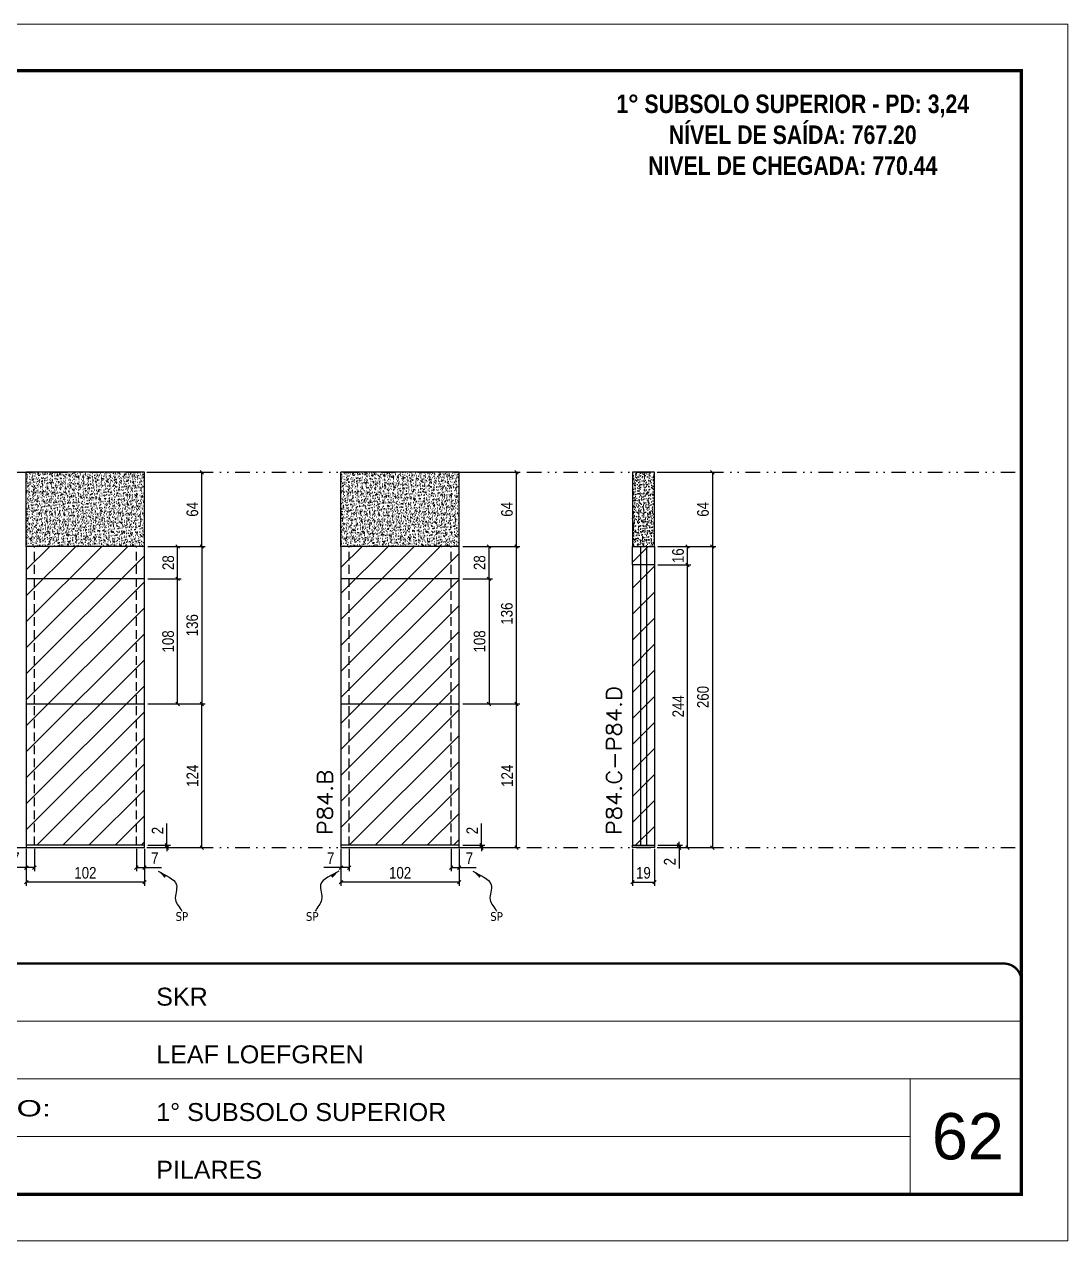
# Model space of a CAD drawing. Extents: x 14400 to 27878, y -21631 to 6985.
# Drawn here: x 16583 to 17483, y -11294 to -10244 of the extents above; entities that cross this region are included whole.
import ezdxf

# ---------------------------------------------------------------- set-up
doc = ezdxf.new("R2010")
doc.units = 0
for name, pattern in [('CONTINUO', [0]), ('DASHED', [0.75, 0.5, -0.25]), ('DIVIDE2', [0.625, 0.25, -0.125, 0, -0.125, 0, -0.125]), ('HIDDEN', [0.375, 0.25, -0.125])]:
    doc.linetypes.add(name, pattern=pattern)
for name, color, linetype, lineweight in [('CARIMBO', 255, 'Continuous', 9), ('Folhas', 255, 'Continuous', 9), ('Hachura', 251, 'Continuous', 9), ('SARRAFO DE PRESSAO', 251, 'DASHED', 9), ('Texto Seção', 7, 'Continuous', 15)]:
    doc.layers.add(name, color=color, linetype=linetype, lineweight=lineweight)
for name, color, linetype in [('COTA', 241, 'Continuous'), ('NOMENCLATURA', 7, 'Continuous'), ('Nível', 160, 'Continuous'), ('Painéis', 200, 'Continuous'), ('SARR_2.2x7', 40, 'Continuous'), ('Sarrafo de Pressão', 42, 'HIDDEN'), ('texto', 7, 'Continuous')]:
    doc.layers.add(name, color=color, linetype=linetype)
doc.styles.add('ARIAL', font='arial.ttf')
doc.styles.add('COTA TECNICA', font='techl___.ttf', dxfattribs={"height": 10})
doc.styles.add('COTA TECNICA-50', font='techl___.ttf', dxfattribs={"height": 10})
doc.styles.add('REGUA-120', font='ROMANS.shx', dxfattribs={"height": 15})
doc.styles.add('ROMANC', font='techb___.ttf', dxfattribs={"height": 2.5})
doc.styles.get("Standard").update_dxf_attribs({"font": 'arial.ttf'})
doc.styles.add('Tecnologia', font='')
doc.styles.get('Tecnologia').set_extended_font_data('Forgotten Futurist')
doc.dimstyles.new('COTA PAINEL-50', dxfattribs={"dimtxt": 10, "dimasz": 3, "dimexe": 3, "dimexo": 3, "dimgap": 3, "dimtad": 1, "dimdec": 1, "dimzin": 12, "dimdsep": 46, "dimtxsty": 'COTA TECNICA-50', "dimblk1": 'OBLIQUE', "dimblk2": 'OBLIQUE', "dimsah": 1, "dimcen": 0.9, "dimclrd": 4, "dimclre": 4, "dimclrt": 240, "dimadec": 1, "dimazin": 3, "dimtfac": 1, "dimtdec": 1, "dimtmove": 0, "dimatfit": 3, "dimfxl": 1, "dimtolj": 1, "dimtzin": 12, "dimarcsym": 0})
doc.dimstyles.new('PAINEL', dxfattribs={"dimtxt": 10, "dimasz": 3, "dimexe": 3, "dimexo": 3, "dimgap": 3, "dimtad": 1, "dimdec": 1, "dimzin": 12, "dimdsep": 46, "dimtxsty": 'COTA TECNICA', "dimblk1": 'OBLIQUE', "dimblk2": 'OBLIQUE', "dimsah": 1, "dimcen": 0.9, "dimclrd": 4, "dimclre": 4, "dimclrt": 240, "dimadec": 1, "dimazin": 3, "dimtfac": 1, "dimtdec": 1, "dimtmove": 0, "dimatfit": 3, "dimfxl": 1, "dimtolj": 1, "dimtzin": 12, "dimarcsym": 0})
doc.dimstyles.get("Standard").update_dxf_attribs({"dimtxt": 0.18, "dimasz": 0.18, "dimexe": 0.18, "dimexo": 0.0625, "dimgap": 0.09, "dimtad": 0, "dimtih": 1, "dimtoh": 1, "dimdec": 4, "dimzin": 0, "dimdsep": 46, "dimtxsty": 'Standard', "dimcen": 0.09, "dimadec": 0, "dimazin": 0, "dimtfac": 1, "dimtdec": 4, "dimtofl": 0, "dimtmove": 0, "dimatfit": 3, "dimfxl": 1, "dimtolj": 1, "dimtzin": 0, "dimarcsym": 0})

# ---------------------------------------------------------------- blocks, each defined once
blk = doc.blocks.new('9999999999')
at = {"color": 30, "linetype": 'CONTINUO'}
for p, q in [((98564.6, 34379.6), (99584, 34379.6)), ((98564.6, 34329.8), (99488, 34329.8)), ((99584, 34329.8), (99488, 34329.8)), ((99488, 34329.8), (99488, 34230.2)), ((98564.6, 34280), (99488, 34280))]:
    blk.add_line(p, q, dxfattribs=at)
at = {"color": 30, "linetype": 'CONTINUO', "const_width": 2}
blk.add_lwpolyline([(99584, 34230.2), (99584, 34414.4, 0.414214), (99569, 34429.4), (98229, 34429.4, 0.414214), (98214, 34414.4), (98214, 34245.2, 0.414214), (98229, 34230.2), (99584, 34230.2)], format="xyb", dxfattribs=at)
at = {"layer": 'Folhas'}
blk.add_lwpolyline([(98139, 34190.2), (99624, 34190.2), (99624, 35240.2), (98139, 35240.2)], close=True, dxfattribs=at)
at = {"layer": 'Folhas', "color": 30, "const_width": 3}
blk.add_lwpolyline([(98214, 34230.2), (99584, 34230.2), (99584, 35200.2), (98214, 35200.2)], close=True, dxfattribs=at)
at = {"color": 7, "linetype": 'Continuous', "ltscale": 5, "style": 'ARIAL'}
for s, height, p in [('SKR', 15.48, (98837.7, 34393.1)), ('LEAF LOEFGREN', 15.483, (98837.7, 34343.3)), ('1° SUBSOLO SUPERIOR', 15.483, (98837.7, 34293.5)), ('PILARES', 15.48, (98837.7, 34243.7))]:
    blk.add_text(s, height=height, dxfattribs=at).set_placement(p)
at = {"layer": 'Folhas', "color": 7, "style": 'Tecnologia', "width": 1.5}
blk.add_text('PAVIMENTO:', height=14, dxfattribs=at).set_placement((98573.7, 34297.5))
blk = doc.blocks.new('_Oblique')
at = {"color": 0, "linetype": 'ByBlock', "lineweight": -2}
blk.add_line((-0.5, -0.5), (0.5, 0.5), dxfattribs=at)
blk = doc.blocks.new('*D1899')
at = {"layer": 'COTA', "color": 4, "lineweight": -2, "transparency": 16777216}
for p, q in [((16585.1, -10955.6), (16585.1, -10987.5)), ((16687.1, -10955.6), (16687.1, -10987.5)), ((16687.1, -10984.5), (16585.1, -10984.5))]:
    blk.add_line(p, q, dxfattribs=at)
at = {"layer": 'Defpoints', "color": 0, "transparency": 16777216}
for p in [(16585.1, -10952.6), (16687.1, -10952.6), (16585.1, -10984.5)]:
    blk.add_point(p, dxfattribs=at)
at = {"layer": 'COTA', "color": 4, "lineweight": -2, "transparency": 16777216, "xscale": 3, "yscale": 3, "zscale": 3, "rotation": 180}
blk.add_blockref('_Oblique', (16585.1, -10984.5), dxfattribs=at)
at = {"layer": 'COTA', "color": 4, "lineweight": -2, "transparency": 16777216, "xscale": 3, "yscale": 3, "zscale": 3}
blk.add_blockref('_Oblique', (16687.1, -10984.5), dxfattribs=at)
at = {"layer": 'COTA', "color": 240, "transparency": 16777216, "insert": (16636.1, -10976.4), "char_height": 10, "attachment_point": 5, "style": 'COTA TECNICA'}
blk.add_mtext('\\A1;102', dxfattribs=at)
blk = doc.blocks.new('*D1900')
at = {"layer": 'COTA', "color": 4, "lineweight": -2, "transparency": 16777216}
for p, q in [((16680.1, -10955.6), (16680.1, -10974.9)), ((16687.1, -10957.6), (16687.1, -10974.9)), ((16680.1, -10971.9), (16687.1, -10971.9)), ((16687.1, -10971.9), (16701.8, -10971.9))]:
    blk.add_line(p, q, dxfattribs=at)
at = {"layer": 'Defpoints', "color": 0, "transparency": 16777216}
for p in [(16680.1, -10952.6), (16687.1, -10954.6), (16687.1, -10971.9)]:
    blk.add_point(p, dxfattribs=at)
at = {"layer": 'COTA', "color": 4, "lineweight": -2, "transparency": 16777216, "xscale": 3, "yscale": 3, "zscale": 3, "rotation": 180}
blk.add_blockref('_Oblique', (16680.1, -10971.9), dxfattribs=at)
at = {"layer": 'COTA', "color": 4, "lineweight": -2, "transparency": 16777216, "xscale": 3, "yscale": 3, "zscale": 3}
blk.add_blockref('_Oblique', (16687.1, -10971.9), dxfattribs=at)
at = {"layer": 'COTA', "color": 240, "transparency": 16777216, "insert": (16696, -10963.8), "char_height": 10, "attachment_point": 5, "style": 'COTA TECNICA-50'}
blk.add_mtext('\\A1;7', dxfattribs=at)
blk = doc.blocks.new('*D1901')
at = {"layer": 'COTA', "color": 4, "lineweight": -2, "transparency": 16777216}
for p, q in [((16585.1, -10957.6), (16585.1, -10974.9)), ((16592.1, -10955.6), (16592.1, -10974.9)), ((16585.1, -10971.9), (16570.4, -10971.9)), ((16592.1, -10971.9), (16585.1, -10971.9))]:
    blk.add_line(p, q, dxfattribs=at)
at = {"layer": 'Defpoints', "color": 0, "transparency": 16777216}
for p in [(16585.1, -10954.6), (16592.1, -10952.6), (16585.1, -10971.9)]:
    blk.add_point(p, dxfattribs=at)
at = {"layer": 'COTA', "color": 4, "lineweight": -2, "transparency": 16777216, "xscale": 3, "yscale": 3, "zscale": 3, "rotation": 180}
blk.add_blockref('_Oblique', (16585.1, -10971.9), dxfattribs=at)
at = {"layer": 'COTA', "color": 4, "lineweight": -2, "transparency": 16777216, "xscale": 3, "yscale": 3, "zscale": 3}
blk.add_blockref('_Oblique', (16592.1, -10971.9), dxfattribs=at)
at = {"layer": 'COTA', "color": 240, "transparency": 16777216, "insert": (16576.2, -10963.8), "char_height": 10, "attachment_point": 5, "style": 'COTA TECNICA-50'}
blk.add_mtext('\\A1;7', dxfattribs=at)
blk = doc.blocks.new('*D1902')
at = {"layer": 'COTA', "color": 4, "lineweight": -2, "transparency": 16777216}
for p, q in [((16706.4, -10952.6), (16706.4, -10933.8)), ((16690.1, -10952.6), (16709.4, -10952.6)), ((16690.1, -10954.6), (16709.4, -10954.6)), ((16706.4, -10954.6), (16706.4, -10952.6)), ((16706.4, -10954.6), (16706.4, -10957.6))]:
    blk.add_line(p, q, dxfattribs=at)
at = {"layer": 'Defpoints', "color": 0, "transparency": 16777216}
for p in [(16687.1, -10952.6), (16687.1, -10954.6), (16706.4, -10954.6)]:
    blk.add_point(p, dxfattribs=at)
at = {"layer": 'COTA', "color": 4, "lineweight": -2, "transparency": 16777216, "xscale": 3, "yscale": 3, "zscale": 3}
for p, rotation in [((16706.4, -10952.6), 270), ((16706.4, -10954.6), 90)]:
    blk.add_blockref('_Oblique', p, dxfattribs=dict(at, rotation=rotation))
at = {"layer": 'COTA', "color": 240, "transparency": 16777216, "insert": (16698.4, -10939.9), "char_height": 10, "attachment_point": 5, "rotation": 90, "style": 'COTA TECNICA-50'}
blk.add_mtext('\\A1;2', dxfattribs=at)
blk = doc.blocks.new('*D1915')
at = {"layer": 'COTA', "color": 4, "lineweight": -2, "transparency": 16777216}
for p, q in [((16690.1, -10630.6), (16739.5, -10630.6)), ((16736.5, -10694.6), (16736.5, -10630.6)), ((16690.1, -10694.6), (16739.5, -10694.6))]:
    blk.add_line(p, q, dxfattribs=at)
at = {"layer": 'Defpoints', "color": 0, "transparency": 16777216}
for p in [(16687.1, -10630.6), (16736.5, -10630.6), (16687.1, -10694.6)]:
    blk.add_point(p, dxfattribs=at)
at = {"layer": 'COTA', "color": 4, "lineweight": -2, "transparency": 16777216, "xscale": 3, "yscale": 3, "zscale": 3}
for p, rotation in [((16736.5, -10630.6), 90), ((16736.5, -10694.6), 270)]:
    blk.add_blockref('_Oblique', p, dxfattribs=dict(at, rotation=rotation))
at = {"layer": 'COTA', "color": 240, "transparency": 16777216, "insert": (16728.4, -10662.6), "char_height": 10, "attachment_point": 5, "rotation": 90, "style": 'COTA TECNICA-50'}
blk.add_mtext('\\A1;64', dxfattribs=at)
blk = doc.blocks.new('*D1903')
at = {"layer": 'COTA', "color": 4, "lineweight": -2, "transparency": 16777216}
for p, q in [((16690.1, -10722.6), (16718.7, -10722.6)), ((16715.7, -10830.6), (16715.7, -10722.6)), ((16690.1, -10830.6), (16718.7, -10830.6))]:
    blk.add_line(p, q, dxfattribs=at)
at = {"layer": 'Defpoints', "color": 0, "transparency": 16777216}
for p in [(16687.1, -10722.6), (16715.7, -10722.6), (16687.1, -10830.6)]:
    blk.add_point(p, dxfattribs=at)
at = {"layer": 'COTA', "color": 4, "lineweight": -2, "transparency": 16777216, "xscale": 3, "yscale": 3, "zscale": 3}
for p, rotation in [((16715.7, -10722.6), 90), ((16715.7, -10830.6), 270)]:
    blk.add_blockref('_Oblique', p, dxfattribs=dict(at, rotation=rotation))
at = {"layer": 'COTA', "color": 240, "transparency": 16777216, "insert": (16707.5, -10776.6), "char_height": 10, "attachment_point": 5, "rotation": 90, "style": 'COTA TECNICA-50'}
blk.add_mtext('\\A1;108', dxfattribs=at)
blk = doc.blocks.new('*D1916')
at = {"layer": 'COTA', "color": 4, "linetype": 'ByBlock', "lineweight": -2, "transparency": 16777216}
for p, q in [((16690.1, -10830.6), (16739.5, -10830.6)), ((16736.5, -10954.6), (16736.5, -10830.6)), ((16690.1, -10954.6), (16739.5, -10954.6))]:
    blk.add_line(p, q, dxfattribs=at)
at = {"layer": 'Defpoints', "color": 0, "linetype": 'ByBlock', "transparency": 16777216}
for p in [(16687.1, -10830.6), (16736.5, -10830.6), (16687.1, -10954.6)]:
    blk.add_point(p, dxfattribs=at)
at = {"layer": 'COTA', "color": 4, "linetype": 'ByBlock', "lineweight": -2, "transparency": 16777216, "xscale": 3, "yscale": 3, "zscale": 3}
for p, rotation in [((16736.5, -10830.6), 90), ((16736.5, -10954.6), 270)]:
    blk.add_blockref('_Oblique', p, dxfattribs=dict(at, rotation=rotation))
at = {"layer": 'COTA', "color": 240, "linetype": 'ByBlock', "transparency": 16777216, "insert": (16728.4, -10892.6), "char_height": 10, "attachment_point": 5, "rotation": 90, "style": 'COTA TECNICA'}
blk.add_mtext('\\A1;124', dxfattribs=at)
blk = doc.blocks.new('*D1917')
at = {"layer": 'COTA', "color": 4, "linetype": 'ByBlock', "lineweight": -2, "transparency": 16777216}
for p, q in [((16690.1, -10830.6), (16739.5, -10830.6)), ((16736.5, -10954.6), (16736.5, -10830.6)), ((16690.1, -10954.6), (16739.5, -10954.6))]:
    blk.add_line(p, q, dxfattribs=at)
at = {"layer": 'Defpoints', "color": 0, "linetype": 'ByBlock', "transparency": 16777216}
for p in [(16687.1, -10830.6), (16736.5, -10830.6), (16687.1, -10954.6)]:
    blk.add_point(p, dxfattribs=at)
at = {"layer": 'COTA', "color": 4, "linetype": 'ByBlock', "lineweight": -2, "transparency": 16777216, "xscale": 3, "yscale": 3, "zscale": 3}
for p, rotation in [((16736.5, -10830.6), 90), ((16736.5, -10954.6), 270)]:
    blk.add_blockref('_Oblique', p, dxfattribs=dict(at, rotation=rotation))
at = {"layer": 'COTA', "color": 240, "linetype": 'ByBlock', "transparency": 16777216, "insert": (16728.4, -10892.6), "char_height": 10, "attachment_point": 5, "rotation": 90, "style": 'COTA TECNICA'}
blk.add_mtext('\\A1;124', dxfattribs=at)
blk = doc.blocks.new('*D1904')
at = {"layer": 'COTA', "color": 4, "lineweight": -2, "transparency": 16777216}
for p, q in [((16856.6, -10955.6), (16856.6, -10987.5)), ((16958.6, -10955.6), (16958.6, -10987.5)), ((16958.6, -10984.5), (16856.6, -10984.5))]:
    blk.add_line(p, q, dxfattribs=at)
at = {"layer": 'Defpoints', "color": 0, "transparency": 16777216}
for p in [(16856.6, -10952.6), (16958.6, -10952.6), (16856.6, -10984.5)]:
    blk.add_point(p, dxfattribs=at)
at = {"layer": 'COTA', "color": 4, "lineweight": -2, "transparency": 16777216, "xscale": 3, "yscale": 3, "zscale": 3, "rotation": 180}
blk.add_blockref('_Oblique', (16856.6, -10984.5), dxfattribs=at)
at = {"layer": 'COTA', "color": 4, "lineweight": -2, "transparency": 16777216, "xscale": 3, "yscale": 3, "zscale": 3}
blk.add_blockref('_Oblique', (16958.6, -10984.5), dxfattribs=at)
at = {"layer": 'COTA', "color": 240, "transparency": 16777216, "insert": (16907.6, -10976.4), "char_height": 10, "attachment_point": 5, "style": 'COTA TECNICA'}
blk.add_mtext('\\A1;102', dxfattribs=at)
blk = doc.blocks.new('*D1905')
at = {"layer": 'COTA', "color": 4, "lineweight": -2, "transparency": 16777216}
for p, q in [((16951.6, -10955.6), (16951.6, -10974.9)), ((16958.6, -10957.6), (16958.6, -10974.9)), ((16951.6, -10971.9), (16958.6, -10971.9)), ((16958.6, -10971.9), (16973.3, -10971.9))]:
    blk.add_line(p, q, dxfattribs=at)
at = {"layer": 'Defpoints', "color": 0, "transparency": 16777216}
for p in [(16951.6, -10952.6), (16958.6, -10954.6), (16958.6, -10971.9)]:
    blk.add_point(p, dxfattribs=at)
at = {"layer": 'COTA', "color": 4, "lineweight": -2, "transparency": 16777216, "xscale": 3, "yscale": 3, "zscale": 3, "rotation": 180}
blk.add_blockref('_Oblique', (16951.6, -10971.9), dxfattribs=at)
at = {"layer": 'COTA', "color": 4, "lineweight": -2, "transparency": 16777216, "xscale": 3, "yscale": 3, "zscale": 3}
blk.add_blockref('_Oblique', (16958.6, -10971.9), dxfattribs=at)
at = {"layer": 'COTA', "color": 240, "transparency": 16777216, "insert": (16967.4, -10963.8), "char_height": 10, "attachment_point": 5, "style": 'COTA TECNICA-50'}
blk.add_mtext('\\A1;7', dxfattribs=at)
blk = doc.blocks.new('*D1906')
at = {"layer": 'COTA', "color": 4, "lineweight": -2, "transparency": 16777216}
for p, q in [((16856.6, -10957.6), (16856.6, -10974.9)), ((16863.6, -10955.6), (16863.6, -10974.9)), ((16856.6, -10971.9), (16841.9, -10971.9)), ((16863.6, -10971.9), (16856.6, -10971.9))]:
    blk.add_line(p, q, dxfattribs=at)
at = {"layer": 'Defpoints', "color": 0, "transparency": 16777216}
for p in [(16856.6, -10954.6), (16863.6, -10952.6), (16856.6, -10971.9)]:
    blk.add_point(p, dxfattribs=at)
at = {"layer": 'COTA', "color": 4, "lineweight": -2, "transparency": 16777216, "xscale": 3, "yscale": 3, "zscale": 3, "rotation": 180}
blk.add_blockref('_Oblique', (16856.6, -10971.9), dxfattribs=at)
at = {"layer": 'COTA', "color": 4, "lineweight": -2, "transparency": 16777216, "xscale": 3, "yscale": 3, "zscale": 3}
blk.add_blockref('_Oblique', (16863.6, -10971.9), dxfattribs=at)
at = {"layer": 'COTA', "color": 240, "transparency": 16777216, "insert": (16847.7, -10963.8), "char_height": 10, "attachment_point": 5, "style": 'COTA TECNICA-50'}
blk.add_mtext('\\A1;7', dxfattribs=at)
blk = doc.blocks.new('*D1907')
at = {"layer": 'COTA', "color": 4, "lineweight": -2, "transparency": 16777216}
for p, q in [((16977.8, -10952.6), (16977.8, -10933.8)), ((16961.6, -10952.6), (16980.8, -10952.6)), ((16961.6, -10954.6), (16980.8, -10954.6)), ((16977.8, -10954.6), (16977.8, -10952.6)), ((16977.8, -10954.6), (16977.8, -10957.6))]:
    blk.add_line(p, q, dxfattribs=at)
at = {"layer": 'Defpoints', "color": 0, "transparency": 16777216}
for p in [(16958.6, -10952.6), (16958.6, -10954.6), (16977.8, -10954.6)]:
    blk.add_point(p, dxfattribs=at)
at = {"layer": 'COTA', "color": 4, "lineweight": -2, "transparency": 16777216, "xscale": 3, "yscale": 3, "zscale": 3}
for p, rotation in [((16977.8, -10952.6), 270), ((16977.8, -10954.6), 90)]:
    blk.add_blockref('_Oblique', p, dxfattribs=dict(at, rotation=rotation))
at = {"layer": 'COTA', "color": 240, "transparency": 16777216, "insert": (16969.8, -10939.9), "char_height": 10, "attachment_point": 5, "rotation": 90, "style": 'COTA TECNICA-50'}
blk.add_mtext('\\A1;2', dxfattribs=at)
blk = doc.blocks.new('*D1918')
at = {"layer": 'COTA', "color": 4, "lineweight": -2, "transparency": 16777216}
for p, q in [((16961.6, -10630.6), (17011, -10630.6)), ((17008, -10694.6), (17008, -10630.6)), ((16961.6, -10694.6), (17011, -10694.6))]:
    blk.add_line(p, q, dxfattribs=at)
at = {"layer": 'Defpoints', "color": 0, "transparency": 16777216}
for p in [(16958.6, -10630.6), (17008, -10630.6), (16958.6, -10694.6)]:
    blk.add_point(p, dxfattribs=at)
at = {"layer": 'COTA', "color": 4, "lineweight": -2, "transparency": 16777216, "xscale": 3, "yscale": 3, "zscale": 3}
for p, rotation in [((17008, -10630.6), 90), ((17008, -10694.6), 270)]:
    blk.add_blockref('_Oblique', p, dxfattribs=dict(at, rotation=rotation))
at = {"layer": 'COTA', "color": 240, "transparency": 16777216, "insert": (16999.8, -10662.6), "char_height": 10, "attachment_point": 5, "rotation": 90, "style": 'COTA TECNICA-50'}
blk.add_mtext('\\A1;64', dxfattribs=at)
blk = doc.blocks.new('*D1908')
at = {"layer": 'COTA', "color": 4, "lineweight": -2, "transparency": 16777216}
for p, q in [((16961.6, -10694.6), (17011, -10694.6)), ((17008, -10830.6), (17008, -10694.6)), ((16961.6, -10830.6), (17011, -10830.6))]:
    blk.add_line(p, q, dxfattribs=at)
at = {"layer": 'Defpoints', "color": 0, "transparency": 16777216}
for p in [(16958.6, -10694.6), (17008, -10694.6), (16958.6, -10830.6)]:
    blk.add_point(p, dxfattribs=at)
at = {"layer": 'COTA', "color": 4, "lineweight": -2, "transparency": 16777216, "xscale": 3, "yscale": 3, "zscale": 3}
for p, rotation in [((17008, -10694.6), 90), ((17008, -10830.6), 270)]:
    blk.add_blockref('_Oblique', p, dxfattribs=dict(at, rotation=rotation))
at = {"layer": 'COTA', "color": 240, "transparency": 16777216, "insert": (16999.7, -10752.6), "char_height": 10, "attachment_point": 5, "rotation": 90, "style": 'COTA TECNICA-50'}
blk.add_mtext('\\A1;136', dxfattribs=at)
blk = doc.blocks.new('*D1919')
at = {"layer": 'COTA', "color": 4, "linetype": 'ByBlock', "lineweight": -2, "transparency": 16777216}
for p, q in [((16961.6, -10830.6), (17011, -10830.6)), ((17008, -10954.6), (17008, -10830.6)), ((16961.6, -10954.6), (17011, -10954.6))]:
    blk.add_line(p, q, dxfattribs=at)
at = {"layer": 'Defpoints', "color": 0, "linetype": 'ByBlock', "transparency": 16777216}
for p in [(16958.6, -10830.6), (17008, -10830.6), (16958.6, -10954.6)]:
    blk.add_point(p, dxfattribs=at)
at = {"layer": 'COTA', "color": 4, "linetype": 'ByBlock', "lineweight": -2, "transparency": 16777216, "xscale": 3, "yscale": 3, "zscale": 3}
for p, rotation in [((17008, -10830.6), 90), ((17008, -10954.6), 270)]:
    blk.add_blockref('_Oblique', p, dxfattribs=dict(at, rotation=rotation))
at = {"layer": 'COTA', "color": 240, "linetype": 'ByBlock', "transparency": 16777216, "insert": (16999.9, -10892.6), "char_height": 10, "attachment_point": 5, "rotation": 90, "style": 'COTA TECNICA'}
blk.add_mtext('\\A1;124', dxfattribs=at)
blk = doc.blocks.new('*D1920')
at = {"layer": 'COTA', "color": 4, "linetype": 'ByBlock', "lineweight": -2, "transparency": 16777216}
for p, q in [((16961.6, -10830.6), (17011, -10830.6)), ((17008, -10954.6), (17008, -10830.6)), ((16961.6, -10954.6), (17011, -10954.6))]:
    blk.add_line(p, q, dxfattribs=at)
at = {"layer": 'Defpoints', "color": 0, "linetype": 'ByBlock', "transparency": 16777216}
for p in [(16958.6, -10830.6), (17008, -10830.6), (16958.6, -10954.6)]:
    blk.add_point(p, dxfattribs=at)
at = {"layer": 'COTA', "color": 4, "linetype": 'ByBlock', "lineweight": -2, "transparency": 16777216, "xscale": 3, "yscale": 3, "zscale": 3}
for p, rotation in [((17008, -10830.6), 90), ((17008, -10954.6), 270)]:
    blk.add_blockref('_Oblique', p, dxfattribs=dict(at, rotation=rotation))
at = {"layer": 'COTA', "color": 240, "linetype": 'ByBlock', "transparency": 16777216, "insert": (16999.9, -10892.6), "char_height": 10, "attachment_point": 5, "rotation": 90, "style": 'COTA TECNICA'}
blk.add_mtext('\\A1;124', dxfattribs=at)
blk = doc.blocks.new('*D1909')
at = {"layer": 'COTA', "color": 4, "lineweight": -2, "transparency": 16777216}
for p, q in [((17108, -10955.6), (17108, -10987.5)), ((17127, -10955.6), (17127, -10987.5)), ((17108, -10984.5), (17127, -10984.5))]:
    blk.add_line(p, q, dxfattribs=at)
at = {"layer": 'Defpoints', "color": 0, "transparency": 16777216}
for p in [(17108, -10952.6), (17127, -10952.6), (17127, -10984.5)]:
    blk.add_point(p, dxfattribs=at)
at = {"layer": 'COTA', "color": 4, "lineweight": -2, "transparency": 16777216, "xscale": 3, "yscale": 3, "zscale": 3, "rotation": 180}
blk.add_blockref('_Oblique', (17108, -10984.5), dxfattribs=at)
at = {"layer": 'COTA', "color": 4, "lineweight": -2, "transparency": 16777216, "xscale": 3, "yscale": 3, "zscale": 3}
blk.add_blockref('_Oblique', (17127, -10984.5), dxfattribs=at)
at = {"layer": 'COTA', "color": 240, "transparency": 16777216, "insert": (17117.5, -10976.4), "char_height": 10, "attachment_point": 5, "style": 'COTA TECNICA'}
blk.add_mtext('\\A1;19', dxfattribs=at)
blk = doc.blocks.new('*D1910')
at = {"layer": 'COTA', "color": 4, "lineweight": -2, "transparency": 16777216}
for p, q in [((17148.2, -10952.6), (17148.2, -10949.6)), ((17130, -10952.6), (17151.2, -10952.6)), ((17130, -10954.6), (17151.2, -10954.6)), ((17148.2, -10952.6), (17148.2, -10954.6)), ((17148.2, -10954.6), (17148.2, -10972.7))]:
    blk.add_line(p, q, dxfattribs=at)
at = {"layer": 'Defpoints', "color": 0, "transparency": 16777216}
for p in [(17127, -10952.6), (17127, -10954.6), (17148.2, -10952.6)]:
    blk.add_point(p, dxfattribs=at)
at = {"layer": 'COTA', "color": 4, "lineweight": -2, "transparency": 16777216, "xscale": 3, "yscale": 3, "zscale": 3}
for p, rotation in [((17148.2, -10952.6), 270), ((17148.2, -10954.6), 90)]:
    blk.add_blockref('_Oblique', p, dxfattribs=dict(at, rotation=rotation))
at = {"layer": 'COTA', "color": 240, "transparency": 16777216, "insert": (17140.2, -10966.7), "char_height": 10, "attachment_point": 5, "rotation": 90, "style": 'COTA TECNICA-50'}
blk.add_mtext('\\A1;2', dxfattribs=at)
blk = doc.blocks.new('*D1921')
at = {"layer": 'COTA', "color": 4, "linetype": 'ByBlock', "lineweight": -2, "transparency": 16777216}
for p, q in [((17130, -10630.6), (17180, -10630.6)), ((17177, -10630.6), (17177, -10694.6)), ((17130, -10694.6), (17180, -10694.6))]:
    blk.add_line(p, q, dxfattribs=at)
at = {"layer": 'Defpoints', "color": 0, "linetype": 'ByBlock', "transparency": 16777216}
for p in [(17127, -10630.6), (17127, -10694.6), (17177, -10694.6)]:
    blk.add_point(p, dxfattribs=at)
at = {"layer": 'COTA', "color": 4, "linetype": 'ByBlock', "lineweight": -2, "transparency": 16777216, "xscale": 3, "yscale": 3, "zscale": 3}
for p, rotation in [((17177, -10630.6), 90), ((17177, -10694.6), 270)]:
    blk.add_blockref('_Oblique', p, dxfattribs=dict(at, rotation=rotation))
at = {"layer": 'COTA', "color": 240, "linetype": 'ByBlock', "transparency": 16777216, "insert": (17168.9, -10662.6), "char_height": 10, "attachment_point": 5, "rotation": 90, "style": 'COTA TECNICA'}
blk.add_mtext('\\A1;64', dxfattribs=at)
blk = doc.blocks.new('*D1911')
at = {"layer": 'COTA', "color": 4, "lineweight": -2, "transparency": 16777216}
for p, q in [((17130, -10710.6), (17158.5, -10710.6)), ((17155.5, -10954.6), (17155.5, -10710.6)), ((17130, -10954.6), (17158.5, -10954.6))]:
    blk.add_line(p, q, dxfattribs=at)
at = {"layer": 'Defpoints', "color": 0, "transparency": 16777216}
for p in [(17127, -10710.6), (17155.5, -10710.6), (17127, -10954.6)]:
    blk.add_point(p, dxfattribs=at)
at = {"layer": 'COTA', "color": 4, "lineweight": -2, "transparency": 16777216, "xscale": 3, "yscale": 3, "zscale": 3}
for p, rotation in [((17155.5, -10710.6), 90), ((17155.5, -10954.6), 270)]:
    blk.add_blockref('_Oblique', p, dxfattribs=dict(at, rotation=rotation))
at = {"layer": 'COTA', "color": 240, "transparency": 16777216, "insert": (17147.5, -10832.6), "char_height": 10, "attachment_point": 5, "rotation": 90, "style": 'COTA TECNICA-50'}
blk.add_mtext('\\A1;244', dxfattribs=at)
blk = doc.blocks.new('*D1922')
at = {"layer": 'COTA', "color": 4, "lineweight": -2, "transparency": 16777216}
for p, q in [((16690.1, -10694.6), (16718.7, -10694.6)), ((16715.7, -10722.6), (16715.7, -10694.6)), ((16690.1, -10722.6), (16718.7, -10722.6))]:
    blk.add_line(p, q, dxfattribs=at)
at = {"layer": 'Defpoints', "color": 0, "transparency": 16777216}
for p in [(16687.1, -10694.6), (16715.7, -10694.6), (16687.1, -10722.6)]:
    blk.add_point(p, dxfattribs=at)
at = {"layer": 'COTA', "color": 4, "lineweight": -2, "transparency": 16777216, "xscale": 3, "yscale": 3, "zscale": 3}
for p, rotation in [((16715.7, -10694.6), 90), ((16715.7, -10722.6), 270)]:
    blk.add_blockref('_Oblique', p, dxfattribs=dict(at, rotation=rotation))
at = {"layer": 'COTA', "color": 240, "transparency": 16777216, "insert": (16707.6, -10708.6), "char_height": 10, "attachment_point": 5, "rotation": 90, "style": 'COTA TECNICA'}
blk.add_mtext('\\A1;28', dxfattribs=at)
blk = doc.blocks.new('*D1923')
at = {"layer": 'COTA', "color": 4, "lineweight": -2, "transparency": 16777216}
for p, q in [((16961.6, -10722.6), (16987.3, -10722.6)), ((16984.3, -10722.6), (16984.3, -10830.6)), ((16961.6, -10830.6), (16987.3, -10830.6))]:
    blk.add_line(p, q, dxfattribs=at)
at = {"layer": 'Defpoints', "color": 0, "transparency": 16777216}
for p in [(16958.6, -10722.6), (16958.6, -10830.6), (16984.3, -10830.6)]:
    blk.add_point(p, dxfattribs=at)
at = {"layer": 'COTA', "color": 4, "lineweight": -2, "transparency": 16777216, "xscale": 3, "yscale": 3, "zscale": 3}
for p, rotation in [((16984.3, -10722.6), 90), ((16984.3, -10830.6), 270)]:
    blk.add_blockref('_Oblique', p, dxfattribs=dict(at, rotation=rotation))
at = {"layer": 'COTA', "color": 240, "transparency": 16777216, "insert": (16976.2, -10776.6), "char_height": 10, "attachment_point": 5, "rotation": 90, "style": 'COTA TECNICA'}
blk.add_mtext('\\A1;108', dxfattribs=at)
blk = doc.blocks.new('*D1924')
at = {"layer": 'COTA', "color": 4, "lineweight": -2, "transparency": 16777216}
for p, q in [((16961.6, -10694.6), (16987.3, -10694.6)), ((16984.3, -10722.6), (16984.3, -10694.6)), ((16961.6, -10722.6), (16987.3, -10722.6))]:
    blk.add_line(p, q, dxfattribs=at)
at = {"layer": 'Defpoints', "color": 0, "transparency": 16777216}
for p in [(16958.6, -10694.6), (16984.3, -10694.6), (16958.6, -10722.6)]:
    blk.add_point(p, dxfattribs=at)
at = {"layer": 'COTA', "color": 4, "lineweight": -2, "transparency": 16777216, "xscale": 3, "yscale": 3, "zscale": 3}
for p, rotation in [((16984.3, -10694.6), 90), ((16984.3, -10722.6), 270)]:
    blk.add_blockref('_Oblique', p, dxfattribs=dict(at, rotation=rotation))
at = {"layer": 'COTA', "color": 240, "transparency": 16777216, "insert": (16976.2, -10708.6), "char_height": 10, "attachment_point": 5, "rotation": 90, "style": 'COTA TECNICA'}
blk.add_mtext('\\A1;28', dxfattribs=at)
blk = doc.blocks.new('*D1912')
at = {"layer": 'COTA', "color": 4, "lineweight": -2, "transparency": 16777216}
for p, q in [((17130, -10694.6), (17158.5, -10694.6)), ((17155.5, -10710.6), (17155.5, -10694.6)), ((17130, -10710.6), (17158.5, -10710.6))]:
    blk.add_line(p, q, dxfattribs=at)
at = {"layer": 'Defpoints', "color": 0, "transparency": 16777216}
for p in [(17127, -10694.6), (17155.5, -10694.6), (17127, -10710.6)]:
    blk.add_point(p, dxfattribs=at)
at = {"layer": 'COTA', "color": 4, "lineweight": -2, "transparency": 16777216, "xscale": 3, "yscale": 3, "zscale": 3}
for p, rotation in [((17155.5, -10694.6), 90), ((17155.5, -10710.6), 270)]:
    blk.add_blockref('_Oblique', p, dxfattribs=dict(at, rotation=rotation))
at = {"layer": 'COTA', "color": 240, "transparency": 16777216, "insert": (17147.4, -10702.6), "char_height": 10, "attachment_point": 5, "rotation": 90, "style": 'COTA TECNICA'}
blk.add_mtext('\\A1;16', dxfattribs=at)
blk = doc.blocks.new('*D1913')
at = {"layer": 'COTA', "color": 4, "lineweight": -2, "transparency": 16777216}
for p, q in [((17130, -10694.6), (17180, -10694.6)), ((17177, -10694.6), (17177, -10954.6)), ((17130, -10954.6), (17180, -10954.6))]:
    blk.add_line(p, q, dxfattribs=at)
at = {"layer": 'Defpoints', "color": 0, "transparency": 16777216}
for p in [(17127, -10694.6), (17127, -10954.6), (17177, -10954.6)]:
    blk.add_point(p, dxfattribs=at)
at = {"layer": 'COTA', "color": 4, "lineweight": -2, "transparency": 16777216, "xscale": 3, "yscale": 3, "zscale": 3}
for p, rotation in [((17177, -10694.6), 90), ((17177, -10954.6), 270)]:
    blk.add_blockref('_Oblique', p, dxfattribs=dict(at, rotation=rotation))
at = {"layer": 'COTA', "color": 240, "transparency": 16777216, "insert": (17168.9, -10824.6), "char_height": 10, "attachment_point": 5, "rotation": 90, "style": 'COTA TECNICA'}
blk.add_mtext('\\A1;260', dxfattribs=at)
blk = doc.blocks.new('*D2230')
at = {"layer": 'COTA', "color": 4, "lineweight": -2, "transparency": 16777216}
for p, q in [((16690.1, -10694.6), (16739.5, -10694.6)), ((16736.5, -10694.6), (16736.5, -10830.6)), ((16690.1, -10830.6), (16739.5, -10830.6))]:
    blk.add_line(p, q, dxfattribs=at)
at = {"layer": 'Defpoints', "color": 0, "transparency": 16777216}
for p in [(16687.1, -10694.6), (16687.1, -10830.6), (16736.5, -10830.6)]:
    blk.add_point(p, dxfattribs=at)
at = {"layer": 'COTA', "color": 4, "lineweight": -2, "transparency": 16777216, "xscale": 3, "yscale": 3, "zscale": 3}
for p, rotation in [((16736.5, -10694.6), 90), ((16736.5, -10830.6), 270)]:
    blk.add_blockref('_Oblique', p, dxfattribs=dict(at, rotation=rotation))
at = {"layer": 'COTA', "color": 240, "transparency": 16777216, "insert": (16728.3, -10762.6), "char_height": 10, "attachment_point": 5, "rotation": 90, "style": 'COTA TECNICA'}
blk.add_mtext('\\A1;136', dxfattribs=at)

msp = doc.modelspace()

# ---------------------------------------------------------------- hatches: boundary and pattern name
at = {"layer": 'COTA', "linetype": 'ByBlock'}
h = msp.add_hatch(dxfattribs=at)
h.set_pattern_fill('AR-CONC', color=256, scale=0.03)
h.set_pattern_definition([(50, (11143.0234, -21681.059), (5.46554, -0.4781726), [0.5715, -6.2865]), (355, (11143.0234, -21681.059), (-1.0573026, 5.7317054), [0.4572, -5.0292175]), (100.451445, (11143.479, -21681.0986), (4.4082374, 5.2535326), [0.4857003, -5.3427073]), (46.1842, (11143.0234, -21679.535), (8.1323712, -1.26127), [0.85725, -9.42975]), (96.63556, (11143.701, -21679.64), (7.122124, 7.4227837), [0.7285507, -8.014068]), (351.18415, (11143.023, -21679.535), (7.122124, 7.422784), [0.685799, -7.543792]), (21, (11143.7854, -21679.916), (4.5484317, -3.067956), [0.5715, -6.2865]), (326, (11143.7854, -21679.916), (1.8540609, 5.525639), [0.4572, -5.0292]), (71.451445, (11144.1644, -21680.1715), (6.4024926, 2.457683), [0.4857003, -5.3426981]), (37.5, (11143.0234, -21681.0588), (0.0926581, 2.53665117), [0, -4.96824, 0, -5.1054, 0, -5.04825]), (7.5, (11143.0234, -21681.0588), (2.0045899, 3.00541724), [0, -2.91084, 0, -4.85394, 0, -1.92405]), (327.5, (11141.3241, -21681.0588), (4.06771786, -0.17186232), [0, -1.905, 0, -5.9436, 0, -7.8867]), (317.5, (11140.562, -21681.0588), (4.4438754, 0.7627947), [0, -2.4765, 0, -3.94716, 0, -5.6007])])
h.paths.add_polyline_path([(16687.11, -10694.62), (16687.11, -10630.62), (16585.11, -10630.62), (16585.11, -10694.62)])
h = msp.add_hatch(dxfattribs=at)
h.set_pattern_fill('AR-CONC', color=256, scale=0.03)
h.set_pattern_definition([(50, (11414.5018, -21681.059), (5.46554, -0.4781726), [0.5715, -6.2865]), (355, (11414.502, -21681.059), (-1.0573026, 5.7317054), [0.4572, -5.0292175]), (100.451445, (11414.957, -21681.0986), (4.4082374, 5.2535326), [0.4857003, -5.3427073]), (46.1842, (11414.502, -21679.535), (8.1323712, -1.26127), [0.85725, -9.42975]), (96.63556, (11415.1795, -21679.64), (7.122124, 7.4227837), [0.7285507, -8.014068]), (351.18415, (11414.502, -21679.535), (7.122124, 7.422784), [0.685799, -7.543792]), (21, (11415.2638, -21679.916), (4.5484317, -3.067956), [0.5715, -6.2865]), (326, (11415.264, -21679.916), (1.8540609, 5.525639), [0.4572, -5.0292]), (71.451445, (11415.643, -21680.1715), (6.4024926, 2.457683), [0.4857003, -5.3426981]), (37.5, (11414.5018, -21681.0588), (0.0926581, 2.53665117), [0, -4.96824, 0, -5.1054, 0, -5.04825]), (7.5, (11414.5018, -21681.0588), (2.0045899, 3.00541724), [0, -2.91084, 0, -4.85394, 0, -1.92405]), (327.5, (11412.8025, -21681.0588), (4.06771786, -0.17186232), [0, -1.905, 0, -5.9436, 0, -7.8867]), (317.5, (11412.0405, -21681.0588), (4.4438754, 0.7627947), [0, -2.4765, 0, -3.94716, 0, -5.6007])])
h.paths.add_polyline_path([(16856.58, -10694.62), (16958.58, -10694.62), (16958.58, -10630.62), (16856.58, -10630.62)])
at = {"layer": 'COTA'}
h = msp.add_hatch(dxfattribs=at)
h.set_pattern_fill('AR-CONC', color=256, scale=0.03)
h.set_pattern_definition([(50, (1425.181, -14943.4764), (5.4655401, -0.4781726), [0.5715, -6.2865]), (355, (1425.181, -14943.4764), (-1.0573026, 5.7317054), [0.4572, -5.0292175]), (100.451445, (1425.636, -14943.516), (4.4082374, 5.2535326), [0.4857003, -5.3427073]), (46.1842, (1425.181, -14941.9524), (8.1323712, -1.2612698), [0.85725, -9.42975]), (96.63556, (1425.8585, -14942.0575), (7.122124, 7.4227837), [0.7285507, -8.0140682]), (351.18415, (1425.181, -14941.952), (7.122124, 7.4227837), [0.685799, -7.543792]), (21, (1425.943, -14942.3334), (4.5484317, -3.067956), [0.5715, -6.2865]), (326, (1425.943, -14942.3334), (1.8540609, 5.525639), [0.4572, -5.0292]), (71.451445, (1426.322, -14942.589), (6.4024926, 2.457683), [0.4857003, -5.3426981]), (37.5, (1425.1808, -14943.4764), (0.0926581, 2.53665117), [0, -4.96824, 0, -5.1054, 0, -5.04825]), (7.5, (1425.1808, -14943.4764), (2.00458988, 3.00541724), [0, -2.91084, 0, -4.85394, 0, -1.92405]), (327.5, (1423.4815, -14943.4764), (4.06771786, -0.17186232), [0, -1.905, 0, -5.9436, 0, -7.8867]), (317.5, (1422.7195, -14943.4764), (4.44387544, 0.7627947), [0, -2.4765, 0, -3.94716, 0, -5.6007])])
h.paths.add_polyline_path([(17127.04, -10630.62), (17108.04, -10630.62), (17108.04, -10694.62), (17127.04, -10694.62)])
at = {"layer": 'Hachura'}
h = msp.add_hatch(dxfattribs=at)
h.set_pattern_fill('ANSI31', color=256, scale=5)
h.paths.add_polyline_path([(16687.11, -10694.62), (16585.11, -10694.62), (16585.11, -10722.62), (16687.11, -10722.62)])
h.paths.add_polyline_path([(16687.11, -10722.62), (16585.11, -10722.62), (16585.11, -10830.62), (16687.11, -10830.62)])
h.paths.add_polyline_path([(16687.11, -10830.62), (16585.11, -10830.62), (16585.11, -10952.62), (16687.11, -10952.62)])
h.paths.add_polyline_path([(16958.58, -10830.62), (16856.58, -10830.62), (16856.58, -10952.62), (16958.58, -10952.62)])
h.paths.add_polyline_path([(16958.58, -10722.62), (16856.58, -10722.62), (16856.58, -10830.62), (16958.58, -10830.62)])
h.paths.add_polyline_path([(16958.58, -10694.62), (16856.58, -10694.62), (16856.58, -10722.62), (16958.58, -10722.62)])
h.paths.add_polyline_path([(17127.04, -10694.62), (17108.04, -10694.62), (17108.04, -10710.62), (17127.04, -10710.62)])
h.paths.add_polyline_path([(17127.04, -10710.62), (17108.04, -10710.62), (17108.04, -10952.62), (17127.04, -10952.62)])

# ---------------------------------------------------------------- linework, layer by layer
at = {"layer": 'COTA', "linetype": 'ByBlock'}
for p, q in [((16687.11, -10630.62), (16585.11, -10630.62)), ((16585.11, -10694.62), (16585.11, -10630.62)), ((16687.11, -10694.62), (16687.11, -10630.62)), ((16958.58, -10630.62), (16856.58, -10630.62)), ((16856.58, -10694.62), (16856.58, -10630.62)), ((16958.58, -10694.62), (16958.58, -10630.62))]:
    msp.add_line(p, q, dxfattribs=at)
msp.add_lwpolyline([(17108.04, -10694.62), (17127.04, -10694.62), (17127.04, -10630.62), (17108.04, -10630.62)], close=True, dxfattribs=at)
at = {"layer": 'Nível', "color": 4, "linetype": 'DIVIDE2', "ltscale": 50}
for p, q in [((16073.47, -10630.62), (17443.47, -10630.62)), ((16073.47, -10954.62), (17443.47, -10954.62))]:
    msp.add_line(p, q, dxfattribs=at)
at = {"layer": 'Painéis'}
for p, q in [((16687.11, -10694.62), (16585.11, -10694.62)), ((16585.11, -10694.62), (16585.11, -10952.62)), ((16687.11, -10952.62), (16687.11, -10694.62)), ((16958.58, -10694.62), (16856.58, -10694.62)), ((16856.58, -10694.62), (16856.58, -10952.62)), ((16958.58, -10952.62), (16958.58, -10694.62)), ((17108.04, -10694.62), (17127.04, -10694.62)), ((17108.04, -10710.62), (17108.04, -10694.62)), ((17127.04, -10694.62), (17127.04, -10710.62)), ((17108.04, -10710.62), (17108.04, -10952.62)), ((17127.04, -10710.62), (17108.04, -10710.62)), ((17127.04, -10710.62), (17127.04, -10952.62)), ((16687.11, -10722.62), (16585.11, -10722.62)), ((16958.58, -10722.62), (16856.58, -10722.62)), ((16585.11, -10830.62), (16687.11, -10830.62)), ((16856.58, -10830.62), (16958.58, -10830.62)), ((17108.04, -10952.62), (17127.04, -10952.62)), ((17108.04, -10952.62), (17127.04, -10952.62)), ((17108.04, -10954.62), (17108.04, -10952.62)), ((17127.04, -10954.62), (17108.04, -10954.62)), ((17127.04, -10952.62), (17127.04, -10954.62))]:
    msp.add_line(p, q, dxfattribs=at)
for points in [[(16687.11, -10952.62), (16585.11, -10952.62), (16585.11, -10954.62), (16687.11, -10954.62)], [(16958.58, -10952.62), (16856.58, -10952.62), (16856.58, -10954.62), (16958.58, -10954.62)]]:
    msp.add_lwpolyline(points, close=True, dxfattribs=at)
at = {"layer": 'SARR_2.2x7'}
for p, q in [((17115.04, -10694.62), (17115.04, -10952.62)), ((17120.04, -10694.62), (17120.04, -10952.62))]:
    msp.add_line(p, q, dxfattribs=at)
at = {"layer": 'Sarrafo de Pressão', "ltscale": 30}
for p, q in [((16592.11, -10830.62), (16592.11, -10694.62)), ((16680.11, -10830.62), (16680.11, -10694.62)), ((16863.58, -10830.62), (16863.58, -10694.62)), ((16951.58, -10830.62), (16951.58, -10694.62)), ((16592.11, -10952.62), (16592.11, -10830.62)), ((16680.11, -10952.62), (16680.11, -10830.62)), ((16863.58, -10952.62), (16863.58, -10830.62)), ((16951.58, -10952.62), (16951.58, -10830.62))]:
    msp.add_line(p, q, dxfattribs=at)

# ---------------------------------------------------------------- block references
at = {"layer": 'SARRAFO DE PRESSAO', "color": 6, "linetype": 'ByBlock'}
msp.add_blockref('9999999999', (-82140.51, -45484.1), dxfattribs=at)

# ---------------------------------------------------------------- texts
at = {"layer": 'CARIMBO', "style": 'ARIAL'}
msp.add_text('62', height=40, dxfattribs=at).set_placement((17366.33, -11223.76))
at = {"layer": 'NOMENCLATURA', "color": 2, "insert": (17246.31, -10277.84), "char_height": 16, "attachment_point": 2, "style": 'ROMANC'}
msp.add_mtext_dynamic_manual_height_columns('\\P1° SUBSOLO SUPERIOR - PD: 3,24\\PNÍVEL DE SAÍDA: 767.20\\PNIVEL DE CHEGADA: 770.44', width=432.3511, gutter_width=1, heights=[0], dxfattribs=at)
at = {"layer": 'texto', "color": 0, "char_height": 7.5, "attachment_point": 5}
for insert in [(16719.35, -11014.11), (16831.81, -11014.11), (16990.83, -11014.11)]:
    msp.add_mtext('{\\fTahoma|b0|i0|c0|p34;\\C4;SP}', dxfattribs=dict(at, insert=insert))
at = {"layer": 'Texto Seção', "style": 'REGUA-120', "width": 1.1}
for s, p in [('P84.C-P84.D', (17098.59, -10943.85)), ('P84.B', (16849.33, -10943.85))]:
    msp.add_text(s, height=13, rotation=90, dxfattribs=at).set_placement(p)

# ---------------------------------------------------------------- dimensions: what is measured, and where the dimension line sits
at = {"layer": 'COTA'}
for base, p1, p2, angle, dimstyle, picture, middle in [((16736.47, -10630.62), (16687.11, -10694.62), (16687.11, -10630.62), 90, 'COTA PAINEL-50', '*D1915', (16728.37, -10662.62)), ((17007.95, -10630.62), (16958.58, -10694.62), (16958.58, -10630.62), 90, 'COTA PAINEL-50', '*D1918', (16999.85, -10662.62)), ((16715.67, -10694.62), (16687.11, -10722.62), (16687.11, -10694.62), 90, 'PAINEL', '*D1922', (16707.58, -10708.62)), ((16736.47, -10830.62), (16687.11, -10694.62), (16687.11, -10830.62), 90, 'PAINEL', '*D2230', (16728.25, -10762.62)), ((16984.33, -10694.62), (16958.58, -10722.62), (16958.58, -10694.62), 90, 'PAINEL', '*D1924', (16976.24, -10708.62)), ((17177.03, -10954.62), (17127.04, -10694.62), (17127.04, -10954.62), 90, 'PAINEL', '*D1913', (17168.93, -10824.62)), ((17155.55, -10710.62), (17127.04, -10954.62), (17127.04, -10710.62), 90, 'COTA PAINEL-50', '*D1911', (17147.47, -10832.62)), ((16984.33, -10830.62), (16958.58, -10722.62), (16958.58, -10830.62), 90, 'PAINEL', '*D1923', (16976.21, -10776.62)), ((16585.11, -10971.86), (16592.11, -10952.62), (16585.11, -10954.62), 180, 'COTA PAINEL-50', '*D1901', (16576.24, -10963.78)), ((16856.58, -10971.86), (16863.58, -10952.62), (16856.58, -10954.62), 180, 'COTA PAINEL-50', '*D1906', (16847.72, -10963.78))]:
    dim = msp.add_linear_dim(base=base, p1=p1, p2=p2, angle=angle, dimstyle=dimstyle, dxfattribs=at)
    dim.commit()
    dim.dimension.update_dxf_attribs({"geometry": picture, "text_midpoint": middle})
at = {"layer": 'COTA', "linetype": 'ByBlock'}
dim = msp.add_linear_dim(base=(17177.03, -10694.62), p1=(17127.04, -10630.62), p2=(17127.04, -10694.62), angle=90, dimstyle='PAINEL', dxfattribs=at)
dim.commit()
dim.dimension.update_dxf_attribs({"geometry": '*D1921', "text_midpoint": (17168.93, -10662.62)})
at = {"layer": 'COTA'}
for base, p1, p2, dimstyle, picture, middle in [((17007.95, -10694.62), (16958.58, -10830.62), (16958.58, -10694.62), 'COTA PAINEL-50', '*D1908', (17007.95, -10752.62)), ((17155.55, -10694.62), (17127.04, -10710.62), (17127.04, -10694.62), 'PAINEL', '*D1912', (17155.55, -10702.62)), ((16715.67, -10722.62), (16687.11, -10830.62), (16687.11, -10722.62), 'COTA PAINEL-50', '*D1903', (16715.67, -10776.62)), ((16706.36, -10954.62), (16687.11, -10952.62), (16687.11, -10954.62), 'COTA PAINEL-50', '*D1902', (16706.36, -10939.87)), ((16977.84, -10954.62), (16958.58, -10952.62), (16958.58, -10954.62), 'COTA PAINEL-50', '*D1907', (16977.84, -10939.87)), ((17148.24, -10952.62), (17127.04, -10954.62), (17127.04, -10952.62), 'COTA PAINEL-50', '*D1910', (17148.24, -10966.67))]:
    dim = msp.add_linear_dim(base=base, p1=p1, p2=p2, angle=90, dimstyle=dimstyle, dxfattribs=at)
    dim.commit()
    dim.dimension.update_dxf_attribs({"geometry": picture, "text_midpoint": middle, "dimtype": 160})
at = {"layer": 'COTA', "linetype": 'ByBlock'}
for p1, p2, picture, middle in [((16687.11, -10954.62), (16687.11, -10830.62), '*D1916', (16728.4, -10892.62)), ((16687.11, -10954.62), (16687.11, -10830.62), '*D1917', (16728.4, -10892.62)), ((16958.58, -10954.62), (16958.58, -10830.62), '*D1919', (16999.88, -10892.62)), ((16958.58, -10954.62), (16958.58, -10830.62), '*D1920', (16999.88, -10892.62))]:
    dim = msp.add_aligned_dim(p1=p1, p2=p2, distance=-49.37, dimstyle='PAINEL', dxfattribs=at)
    dim.commit()
    dim.dimension.update_dxf_attribs({"geometry": picture, "text_midpoint": middle})
at = {"layer": 'COTA'}
for base, p1, p2, picture, middle in [((16585.11, -10984.51), (16687.11, -10952.62), (16585.11, -10952.62), '*D1899', (16636.11, -10976.41)), ((16856.58, -10984.51), (16958.58, -10952.62), (16856.58, -10952.62), '*D1904', (16907.58, -10976.41))]:
    dim = msp.add_linear_dim(base=base, p1=p1, p2=p2, angle=180, dimstyle='PAINEL', override={"dimarcsym": 2}, dxfattribs=at)
    dim.commit()
    dim.dimension.update_dxf_attribs({"geometry": picture, "text_midpoint": middle})
for base, p1, p2, picture, middle in [((16687.11, -10971.86), (16680.11, -10952.62), (16687.11, -10954.62), '*D1900', (16695.97, -10963.78)), ((16958.58, -10971.86), (16951.58, -10952.62), (16958.58, -10954.62), '*D1905', (16967.45, -10963.78))]:
    dim = msp.add_linear_dim(base=base, p1=p1, p2=p2, dimstyle='COTA PAINEL-50', dxfattribs=at)
    dim.commit()
    dim.dimension.update_dxf_attribs({"geometry": picture, "text_midpoint": middle})
dim = msp.add_linear_dim(base=(17127.04, -10984.51), p1=(17108.04, -10952.62), p2=(17127.04, -10952.62), dimstyle='PAINEL', override={"dimarcsym": 2}, dxfattribs=at)
dim.commit()
dim.dimension.update_dxf_attribs({"geometry": '*D1909', "text_midpoint": (17117.54, -10976.42)})

# ---------------------------------------------------------------- leaders
at = {"layer": 'COTA', "path_type": 1}
for points in [[(16698.93, -10974.8), (16714.72, -10986.63), (16713.79, -10999.64), (16719.35, -11009.42)], [(16854.76, -10974.8), (16838.97, -10986.63), (16839.9, -10999.64), (16834.34, -11009.42)], [(16970.41, -10974.8), (16986.2, -10986.63), (16985.27, -10999.64), (16990.83, -11009.42)]]:
    msp.add_leader(points, dimstyle='Standard', override={"dimasz": 8}, dxfattribs=at)

doc.saveas('drawing.dxf')
